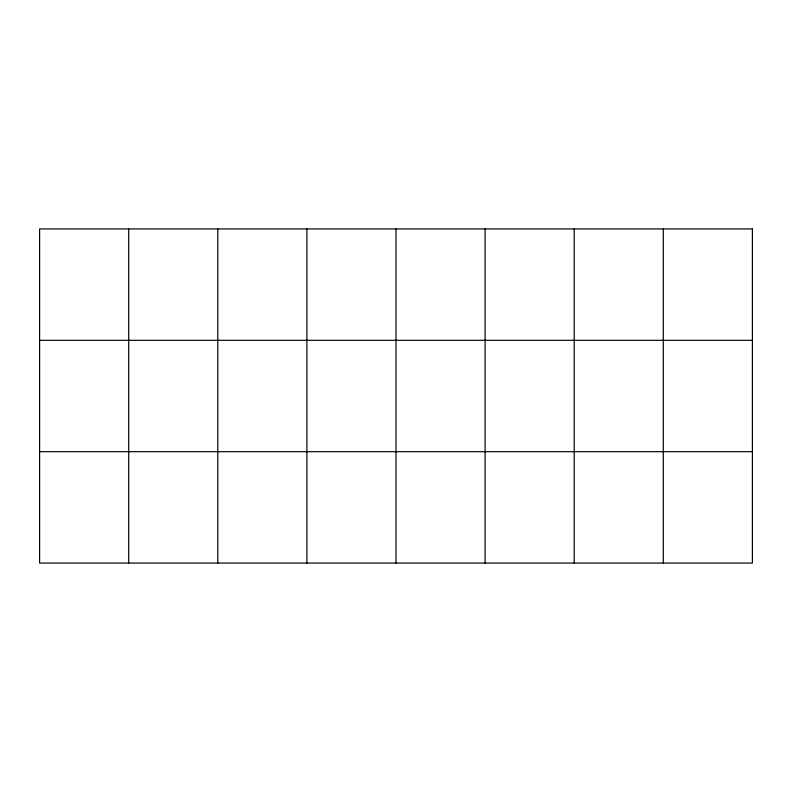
<?xml version="1.0" encoding="UTF-8"?>
<svg xmlns="http://www.w3.org/2000/svg" width="792" height="792" viewBox="0 0 792 792"><rect width="100%" height="100%" fill="white"/><g stroke="black" fill="none" stroke-linecap="round" stroke-linejoin="round"><path stroke-width="1.19" d="M39.6 340.312L752.4 340.312M39.6 451.688L752.4 451.688M663.3 228.938L663.3 563.062M574.2 228.938L574.2 563.062M485.1 228.938L485.1 563.062M396 228.938L396 563.062M306.9 228.938L306.9 563.062M217.8 228.938L217.8 563.062M128.7 228.938L128.7 563.062M752.4 228.938L39.6 228.938L39.6 563.062L752.4 563.062L752.4 228.938"/></g></svg>
